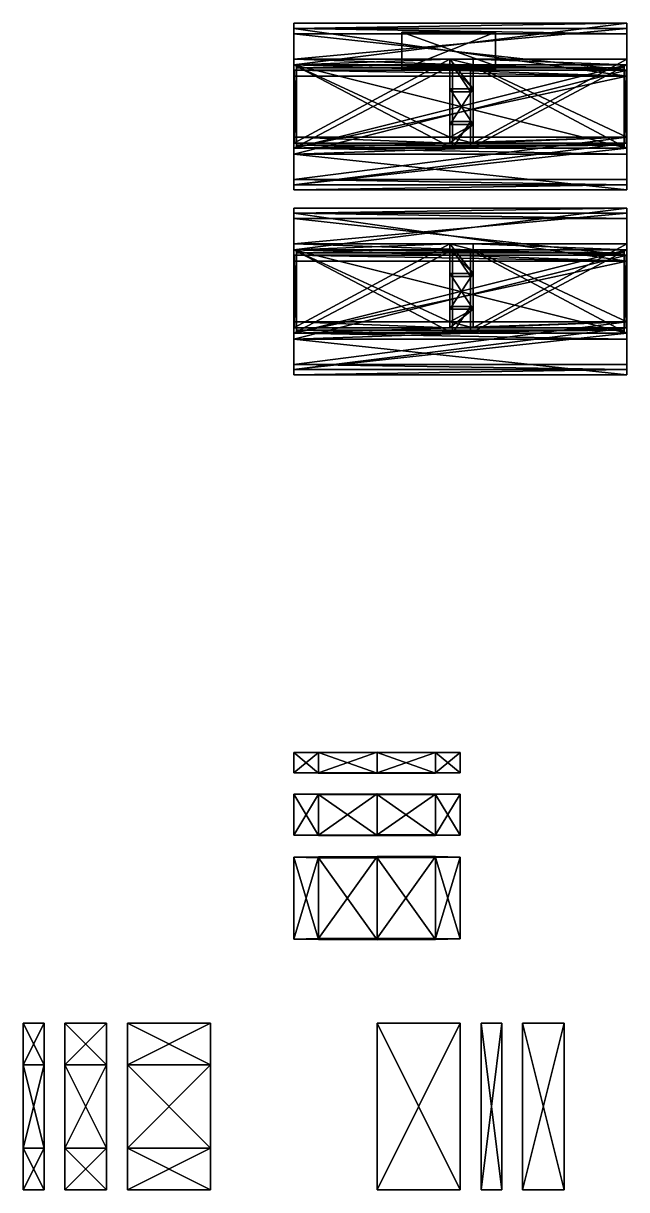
# Model space of a CAD drawing. Extents: x -768 to 1408, y -2048 to 918.
# Drawn here: x -208 to 256, y -2048 to -1152 of the extents above; entities that cross this region are included whole.
import ezdxf

# ---------------------------------------------------------------- set-up
doc = ezdxf.new("R2010")
doc.units = 0

msp = doc.modelspace()

# ---------------------------------------------------------------- meshes
at = {"layer": 'OBJECT005', "color": 50}
mesh = msp.add_polyface(dxfattribs=at)
corners = [(-128, -2016, 1408), (-128, -2048, 1344), (-128, -2016, 1280), (-128, -1952, 1280), (-128, -1920, 1344), (-128, -1952, 1408), (-64, -1920, 1344), (-64, -1952, 1280), (-64, -2016, 1280), (-64, -2048, 1344), (-64, -2016, 1408), (-64, -1952, 1408)]
mesh.append_faces([[corners[k] for k in face] for face in [(1, 5, 0), (7, 11, 6), (3, 6, 4), (2, 7, 3), (8, 1, 9), (9, 0, 10), (5, 10, 0), (4, 11, 5)]], dxfattribs={"vtx0": -1})
mesh.append_faces([[corners[k] for k in face] for face in [(1, 3, 4), (1, 4, 5), (7, 9, 10), (7, 10, 11)]], dxfattribs={"vtx0": -1, "vtx2": -1})
mesh.append_faces([[corners[k] for k in face] for face in [(1, 2, 3), (7, 8, 9), (3, 7, 6), (2, 8, 7), (8, 2, 1), (9, 1, 0), (5, 11, 10), (4, 6, 11)]], dxfattribs={"vtx2": -1})
at = {"layer": 'OBJECT006', "color": 50}
mesh = msp.add_polyface(dxfattribs=at)
corners = [(109, -1855.040039, 1390), (128, -1855.430054, 1344), (109, -1855.829956, 1298), (64, -1856, 1280), (19, -1855.853394, 1298), (0, -1855.463379, 1344), (19, -1855.063477, 1390), (64, -1854.897217, 1408), (64, -1793.099976, 1279.450317), (109, -1792.939941, 1297.450317), (128, -1792.550049, 1343.441406), (109, -1792.167603, 1389.440063), (64, -1792.025391, 1407.440186), (19, -1792.185425, 1389.440186), (0, -1792.575317, 1343.44519), (19, -1792.957764, 1297.449951)]
mesh.append_faces([[corners[k] for k in face] for face in [(1, 7, 0), (9, 15, 8), (8, 2, 9), (9, 1, 10), (10, 0, 11), (7, 11, 0), (6, 12, 7), (5, 13, 6), (4, 14, 5), (15, 3, 8)]], dxfattribs={"vtx0": -1})
mesh.append_faces([[corners[k] for k in face] for face in [(1, 3, 4), (1, 4, 5), (1, 5, 6), (1, 6, 7), (9, 11, 12), (9, 12, 13), (9, 13, 14), (9, 14, 15)]], dxfattribs={"vtx0": -1, "vtx2": -1})
mesh.append_faces([[corners[k] for k in face] for face in [(1, 2, 3), (9, 10, 11), (8, 3, 2), (9, 2, 1), (10, 1, 0), (7, 12, 11), (6, 13, 12), (5, 14, 13), (4, 15, 14), (15, 4, 3)]], dxfattribs={"vtx2": -1})
at = {"layer": 'OBJECT007', "color": 50}
mesh = msp.add_polyface(dxfattribs=at)
corners = [(128, -1920, 1280), (128, -2048, 1280), (128, -2048, 1408), (128, -1920, 1408), (64, -2048, 1280), (64, -1920, 1280), (64, -1920, 1408), (64, -2048, 1408)]
mesh.append_faces([[corners[k] for k in face] for face in [(1, 3, 0), (5, 7, 4), (6, 2, 7), (4, 0, 5), (5, 3, 6), (1, 7, 2)]], dxfattribs={"vtx0": -1})
mesh.append_faces([[corners[k] for k in face] for face in [(1, 2, 3), (5, 6, 7), (6, 3, 2), (4, 1, 0), (5, 0, 3), (1, 4, 7)]], dxfattribs={"vtx2": -1})
at = {"layer": 'OBJECT008', "color": 50}
mesh = msp.add_polyface(dxfattribs=at)
corners = [(208, -1920, 1280), (208, -2048, 1280), (208, -2048, 1408), (208, -1920, 1408), (176, -2048, 1280), (176, -1920, 1280), (176, -1920, 1408), (176, -2048, 1408)]
mesh.append_faces([[corners[k] for k in face] for face in [(1, 3, 0), (5, 7, 4), (6, 2, 7), (4, 0, 5), (5, 3, 6), (1, 7, 2)]], dxfattribs={"vtx0": -1})
mesh.append_faces([[corners[k] for k in face] for face in [(1, 2, 3), (5, 6, 7), (6, 3, 2), (4, 1, 0), (5, 0, 3), (1, 4, 7)]], dxfattribs={"vtx2": -1})
at = {"layer": 'OBJECT009', "color": 50}
mesh = msp.add_polyface(dxfattribs=at)
corners = [(160, -1920, 1280), (160, -2048, 1280), (160, -2048, 1408), (160, -1920, 1408), (144, -2048, 1280), (144, -1920, 1280), (144, -1920, 1408), (144, -2048, 1408)]
mesh.append_faces([[corners[k] for k in face] for face in [(1, 3, 0), (5, 7, 4), (6, 2, 7), (4, 0, 5), (5, 3, 6), (1, 7, 2)]], dxfattribs={"vtx0": -1})
mesh.append_faces([[corners[k] for k in face] for face in [(1, 2, 3), (5, 6, 7), (6, 3, 2), (4, 1, 0), (5, 0, 3), (1, 4, 7)]], dxfattribs={"vtx2": -1})
at = {"layer": 'OBJECT010', "color": 50}
mesh = msp.add_polyface(dxfattribs=at)
corners = [(-176, -2016, 1408), (-176, -2048, 1344), (-176, -2016, 1280), (-176, -1952, 1280), (-176, -1920, 1344), (-176, -1952, 1408), (-144, -1920, 1344), (-144, -1952, 1280), (-144, -2016, 1280), (-144, -2048, 1344), (-144, -2016, 1408), (-144, -1952, 1408)]
mesh.append_faces([[corners[k] for k in face] for face in [(1, 5, 0), (7, 11, 6), (3, 6, 4), (2, 7, 3), (8, 1, 9), (9, 0, 10), (5, 10, 0), (4, 11, 5)]], dxfattribs={"vtx0": -1})
mesh.append_faces([[corners[k] for k in face] for face in [(1, 3, 4), (1, 4, 5), (7, 9, 10), (7, 10, 11)]], dxfattribs={"vtx0": -1, "vtx2": -1})
mesh.append_faces([[corners[k] for k in face] for face in [(1, 2, 3), (7, 8, 9), (3, 7, 6), (2, 8, 7), (8, 2, 1), (9, 1, 0), (5, 11, 10), (4, 6, 11)]], dxfattribs={"vtx2": -1})
at = {"layer": 'OBJECT011', "color": 50}
mesh = msp.add_polyface(dxfattribs=at)
corners = [(-208, -2016, 1408), (-208, -2048, 1344), (-208, -2016, 1280), (-208, -1952, 1280), (-208, -1920, 1344), (-208, -1952, 1408), (-192, -1920, 1344), (-192, -1952, 1280), (-192, -2016, 1280), (-192, -2048, 1344), (-192, -2016, 1408), (-192, -1952, 1408)]
mesh.append_faces([[corners[k] for k in face] for face in [(1, 5, 0), (7, 11, 6), (3, 6, 4), (2, 7, 3), (8, 1, 9), (9, 0, 10), (5, 10, 0), (4, 11, 5)]], dxfattribs={"vtx0": -1})
mesh.append_faces([[corners[k] for k in face] for face in [(1, 3, 4), (1, 4, 5), (7, 9, 10), (7, 10, 11)]], dxfattribs={"vtx0": -1, "vtx2": -1})
mesh.append_faces([[corners[k] for k in face] for face in [(1, 2, 3), (7, 8, 9), (3, 7, 6), (2, 8, 7), (8, 2, 1), (9, 1, 0), (5, 11, 10), (4, 6, 11)]], dxfattribs={"vtx2": -1})
at = {"layer": 'OBJECT012', "color": 50}
mesh = msp.add_polyface(dxfattribs=at)
corners = [(109, -1775.52002, 1390), (128, -1775.709961, 1344), (109, -1775.920044, 1298), (64, -1776.022217, 1280), (19, -1775.967773, 1298), (0, -1775.777832, 1344), (19, -1775.567749, 1390), (64, -1775.465576, 1408), (64, -1744.539917, 1279.449219), (109, -1744.469849, 1297.447754), (128, -1744.269897, 1343.440552), (109, -1744.061646, 1389.439819), (64, -1743.971924, 1407.439453), (19, -1744.041992, 1389.439209), (0, -1744.241943, 1343.444336), (19, -1744.450195, 1297.449707)]
mesh.append_faces([[corners[k] for k in face] for face in [(1, 7, 0), (9, 15, 8), (2, 8, 3), (9, 1, 10), (10, 0, 11), (7, 11, 0), (6, 12, 7), (5, 13, 6), (4, 14, 5), (3, 15, 4)]], dxfattribs={"vtx0": -1})
mesh.append_faces([[corners[k] for k in face] for face in [(1, 3, 4), (1, 4, 5), (1, 5, 6), (1, 6, 7), (9, 11, 12), (9, 12, 13), (9, 13, 14), (9, 14, 15)]], dxfattribs={"vtx0": -1, "vtx2": -1})
mesh.append_faces([[corners[k] for k in face] for face in [(1, 2, 3), (9, 10, 11), (2, 9, 8), (9, 2, 1), (10, 1, 0), (7, 12, 11), (6, 13, 12), (5, 14, 13), (4, 15, 14), (3, 8, 15)]], dxfattribs={"vtx2": -1})
at = {"layer": 'OBJECT013', "color": 50}
mesh = msp.add_polyface(dxfattribs=at)
corners = [(109, -1727.759888, 1390), (128, -1727.859863, 1344), (109, -1727.959839, 1298), (64, -1728, 1280), (19, -1727.959839, 1298), (0, -1727.859863, 1344), (19, -1727.759888, 1390), (64, -1727.720825, 1408), (64, -1712.27002, 1279.449951), (109, -1712.22998, 1297.449463), (128, -1712.130005, 1343.441284), (109, -1712.030884, 1389.439697), (64, -1712, 1407.439941), (19, -1712.033081, 1389.439819), (0, -1712.133057, 1343.44458), (19, -1712.232178, 1297.449585)]
mesh.append_faces([[corners[k] for k in face] for face in [(1, 7, 0), (9, 15, 8), (8, 2, 9), (9, 1, 10), (10, 0, 11), (7, 11, 0), (6, 12, 7), (5, 13, 6), (4, 14, 5), (15, 3, 8)]], dxfattribs={"vtx0": -1})
mesh.append_faces([[corners[k] for k in face] for face in [(1, 3, 4), (1, 4, 5), (1, 5, 6), (1, 6, 7), (9, 11, 12), (9, 12, 13), (9, 13, 14), (9, 14, 15)]], dxfattribs={"vtx0": -1, "vtx2": -1})
mesh.append_faces([[corners[k] for k in face] for face in [(1, 2, 3), (9, 10, 11), (8, 3, 2), (9, 2, 1), (10, 1, 0), (7, 12, 11), (6, 13, 12), (5, 14, 13), (4, 15, 14), (15, 4, 3)]], dxfattribs={"vtx2": -1})
at = {"layer": 'OBJECT181', "color": 50}
mesh = msp.add_polyface(dxfattribs=at)
corners = [(120, -1371.709961, 395), (120, -1344.289063, 395), (138, -1344.289063, 395), (138, -1371.709961, 395), (120, -1344.289063, 383.528992), (120, -1371.709961, 383.528992), (138, -1371.709961, 383.528992), (138, -1344.289063, 383.528992)]
mesh.append_faces([[corners[k] for k in face] for face in [(1, 3, 0), (5, 7, 4), (4, 0, 5), (6, 2, 7), (7, 1, 4), (5, 3, 6)]], dxfattribs={"vtx0": -1})
mesh.append_faces([[corners[k] for k in face] for face in [(1, 2, 3), (5, 6, 7), (4, 1, 0), (6, 3, 2), (7, 2, 1), (5, 0, 3)]], dxfattribs={"vtx2": -1})
at = {"layer": 'OBJECT182', "color": 50}
mesh = msp.add_polyface(dxfattribs=at)
corners = [(0, -1294, 447.764557), (256, -1294, 447.764557), (256, -1326, 512), (0, -1326, 512), (0, -1334.660034, 512), (256, -1334.660034, 512), (256, -1297.950562, 439.817108), (0, -1297.950562, 439.817108)]
mesh.append_faces([[corners[k] for k in face] for face in [(1, 3, 0), (3, 5, 4), (1, 7, 6), (1, 5, 2), (0, 4, 7), (7, 5, 6)]], dxfattribs={"vtx0": -1})
mesh.append_faces([[corners[k] for k in face] for face in [(1, 2, 3), (3, 2, 5), (1, 0, 7), (1, 6, 5), (0, 3, 4), (7, 4, 5)]], dxfattribs={"vtx2": -1})
at = {"layer": 'OBJECT183', "color": 50}
mesh = msp.add_polyface(dxfattribs=at)
corners = [(256, -1390, 512), (0, -1390, 512), (0, -1334.660034, 512), (256, -1334.660034, 512), (0, -1394.56897, 502.824005), (256, -1394.56897, 502.824005), (256, -1330, 502.824005), (0, -1330, 502.824005)]
mesh.append_faces([[corners[k] for k in face] for face in [(1, 3, 0), (1, 5, 4), (0, 6, 5), (2, 4, 7), (3, 7, 6), (4, 6, 7)]], dxfattribs={"vtx0": -1})
mesh.append_faces([[corners[k] for k in face] for face in [(1, 2, 3), (1, 0, 5), (0, 3, 6), (2, 1, 4), (3, 2, 7), (4, 5, 6)]], dxfattribs={"vtx2": -1})
at = {"layer": 'OBJECT184', "color": 50}
mesh = msp.add_polyface(dxfattribs=at)
corners = [(256, -1394.568115, 502.824005), (256, -1422, 447.763), (0, -1422, 447.763), (0, -1394.568115, 502.824005), (0, -1418.050049, 439.818024), (256, -1418.050049, 439.818024), (256, -1386, 502.824005), (0, -1386, 502.824005)]
mesh.append_faces([[corners[k] for k in face] for face in [(1, 3, 0), (2, 5, 4), (1, 6, 5), (2, 7, 3), (3, 6, 0), (4, 6, 7)]], dxfattribs={"vtx0": -1})
mesh.append_faces([[corners[k] for k in face] for face in [(1, 2, 3), (2, 1, 5), (1, 0, 6), (2, 4, 7), (3, 7, 6), (4, 5, 6)]], dxfattribs={"vtx2": -1})
at = {"layer": 'OBJECT185', "color": 50}
mesh = msp.add_polyface(dxfattribs=at)
corners = [(256, -1418.0448, 439.808533), (256, -1390, 383.527344), (0, -1390, 383.527344), (0, -1418.0448, 439.808533), (0, -1381.339966, 383.528992), (256, -1381.339966, 383.528992), (256, -1414, 447.764984), (0, -1414, 447.764984)]
mesh.append_faces([[corners[k] for k in face] for face in [(1, 3, 0), (2, 5, 4), (1, 6, 5), (3, 4, 7), (0, 7, 6), (5, 7, 4)]], dxfattribs={"vtx0": -1})
mesh.append_faces([[corners[k] for k in face] for face in [(1, 2, 3), (2, 1, 5), (1, 0, 6), (3, 2, 4), (0, 3, 7), (5, 6, 7)]], dxfattribs={"vtx2": -1})
at = {"layer": 'OBJECT186', "color": 50}
mesh = msp.add_polyface(dxfattribs=at)
corners = [(0, -1297.950562, 439.818665), (0, -1321.430542, 392.705994), (256, -1321.430542, 392.705994), (256, -1297.950562, 439.818665), (256, -1302, 447.763672), (256, -1330, 392.705994), (0, -1330, 392.705994), (0, -1302, 447.763672)]
mesh.append_faces([[corners[k] for k in face] for face in [(1, 3, 0), (3, 5, 4), (1, 7, 6), (0, 4, 7), (1, 5, 2), (7, 5, 6)]], dxfattribs={"vtx0": -1})
mesh.append_faces([[corners[k] for k in face] for face in [(1, 2, 3), (3, 2, 5), (1, 0, 7), (0, 3, 4), (1, 6, 5), (7, 4, 5)]], dxfattribs={"vtx2": -1})
at = {"layer": 'OBJECT187', "color": 50}
mesh = msp.add_polyface(dxfattribs=at)
corners = [(0, -1321.430054, 392.705994), (0, -1326, 383.528992), (120, -1326, 383.528992), (120, -1321.430054, 392.705994), (0, -1386, 392.705994), (0, -1381.340942, 383.528992), (120, -1381.3396, 383.528992), (120, -1386, 392.705994)]
mesh.append_faces([[corners[k] for k in face] for face in [(1, 3, 0), (5, 0, 4), (5, 7, 6), (4, 3, 7), (1, 6, 2), (2, 7, 3)]], dxfattribs={"vtx0": -1})
mesh.append_faces([[corners[k] for k in face] for face in [(1, 2, 3), (5, 1, 0), (5, 4, 7), (4, 0, 3), (1, 5, 6), (2, 6, 7)]], dxfattribs={"vtx2": -1})
at = {"layer": 'OBJECT188', "color": 50}
mesh = msp.add_polyface(dxfattribs=at)
corners = [(138, -1326, 383.528992), (256, -1326, 383.528992), (256, -1321.430054, 392.705994), (138, -1321.430054, 392.705994), (256, -1381.340942, 383.528992), (256, -1386, 392.705994), (138, -1381.3396, 383.528992), (138, -1386, 392.705994)]
mesh.append_faces([[corners[k] for k in face] for face in [(1, 3, 0), (1, 5, 2), (4, 7, 5), (2, 7, 3), (0, 4, 1), (6, 3, 7)]], dxfattribs={"vtx0": -1})
mesh.append_faces([[corners[k] for k in face] for face in [(1, 2, 3), (1, 4, 5), (4, 6, 7), (2, 5, 7), (0, 6, 4), (6, 0, 3)]], dxfattribs={"vtx2": -1})
at = {"layer": 'OBJECT189', "color": 50}
mesh = msp.add_polyface(dxfattribs=at)
corners = [(120, -1326, 383.528992), (138, -1326, 383.528992), (138, -1321.429443, 392.707031), (120, -1321.429443, 392.707031), (120, -1344.290039, 392.705994), (138, -1344.290039, 392.705994), (120, -1344.290039, 383.528992), (138, -1344.290039, 383.528992)]
mesh.append_faces([[corners[k] for k in face] for face in [(1, 3, 0), (3, 5, 4), (0, 7, 1), (0, 4, 6), (1, 5, 2), (6, 5, 7)]], dxfattribs={"vtx0": -1})
mesh.append_faces([[corners[k] for k in face] for face in [(1, 2, 3), (3, 2, 5), (0, 6, 7), (0, 3, 4), (1, 7, 5), (6, 4, 5)]], dxfattribs={"vtx2": -1})
at = {"layer": 'OBJECT190', "color": 50}
mesh = msp.add_polyface(dxfattribs=at)
corners = [(138, -1381.3396, 383.528992), (120, -1381.3396, 383.528992), (120, -1386, 392.707031), (138, -1386, 392.707031), (120, -1371.709961, 392.705994), (138, -1371.709961, 392.705994), (120, -1371.709961, 383.528992), (138, -1371.709961, 383.528992)]
mesh.append_faces([[corners[k] for k in face] for face in [(1, 3, 0), (2, 5, 3), (1, 7, 6), (1, 4, 2), (0, 5, 7), (7, 4, 6)]], dxfattribs={"vtx0": -1})
mesh.append_faces([[corners[k] for k in face] for face in [(1, 2, 3), (2, 4, 5), (1, 0, 7), (1, 6, 4), (0, 3, 5), (7, 5, 4)]], dxfattribs={"vtx2": -1})
at = {"layer": 'OBJECT191', "color": 50}
mesh = msp.add_polyface(dxfattribs=at)
corners = [(0, -1326, 356), (0, -1390, 356), (256, -1390, 356), (256, -1326, 356), (0, -1390, 358.294006), (0, -1326, 358.294006), (256, -1326, 358.294006), (256, -1390, 358.294006)]
mesh.append_faces([[corners[k] for k in face] for face in [(1, 3, 0), (1, 5, 4), (3, 7, 6), (0, 6, 5), (2, 4, 7), (5, 7, 4)]], dxfattribs={"vtx0": -1})
mesh.append_faces([[corners[k] for k in face] for face in [(1, 2, 3), (1, 0, 5), (3, 2, 7), (0, 3, 6), (2, 1, 4), (5, 6, 7)]], dxfattribs={"vtx2": -1})
at = {"layer": 'OBJECT192', "color": 50}
mesh = msp.add_polyface(dxfattribs=at)
corners = [(0, -1390, 381.234375), (0, -1390, 358.294006), (0, -1326, 358.294006), (0, -1326, 381.234375), (2, -1326, 358.294006), (2, -1326, 381.234375), (2, -1390, 358.294006), (2, -1390, 381.234375)]
mesh.append_faces([[corners[k] for k in face] for face in [(1, 3, 0), (2, 5, 3), (1, 7, 6), (0, 5, 7), (2, 6, 4), (4, 7, 5)]], dxfattribs={"vtx0": -1})
mesh.append_faces([[corners[k] for k in face] for face in [(1, 2, 3), (2, 4, 5), (1, 0, 7), (0, 3, 5), (2, 1, 6), (4, 6, 7)]], dxfattribs={"vtx2": -1})
at = {"layer": 'OBJECT193', "color": 50}
mesh = msp.add_polyface(dxfattribs=at)
corners = [(256, -1326, 381.234375), (256, -1326, 358.294006), (256, -1390, 358.294006), (256, -1390, 381.234375), (254, -1326, 358.294006), (254, -1326, 381.234375), (254, -1390, 358.294006), (254, -1390, 381.234375)]
mesh.append_faces([[corners[k] for k in face] for face in [(1, 3, 0), (1, 5, 4), (2, 7, 3), (0, 7, 5), (2, 4, 6), (6, 5, 7)]], dxfattribs={"vtx0": -1})
mesh.append_faces([[corners[k] for k in face] for face in [(1, 2, 3), (1, 0, 5), (2, 6, 7), (0, 3, 7), (2, 1, 4), (6, 4, 5)]], dxfattribs={"vtx2": -1})
at = {"layer": 'OBJECT194', "color": 50}
mesh = msp.add_polyface(dxfattribs=at)
corners = [(2, -1326, 358.294006), (254, -1326, 358.294006), (254, -1326, 381.234375), (2, -1326, 381.234375), (2, -1328.290039, 381.234985), (254, -1328.290039, 381.234985), (2, -1328.290039, 358.294006), (254, -1328.290039, 358.294006)]
mesh.append_faces([[corners[k] for k in face] for face in [(1, 3, 0), (3, 5, 4), (0, 7, 1), (0, 4, 6), (1, 5, 2), (6, 5, 7)]], dxfattribs={"vtx0": -1})
mesh.append_faces([[corners[k] for k in face] for face in [(1, 2, 3), (3, 2, 5), (0, 6, 7), (0, 3, 4), (1, 7, 5), (6, 4, 5)]], dxfattribs={"vtx2": -1})
at = {"layer": 'OBJECT195', "color": 50}
mesh = msp.add_polyface(dxfattribs=at)
corners = [(254, -1390, 358.294006), (2, -1390, 358.294006), (2, -1390, 381.234375), (254, -1390, 381.234375), (2, -1387.709961, 381.234985), (254, -1387.709961, 381.234985), (2, -1387.709961, 358.294006), (254, -1387.709961, 358.294006)]
mesh.append_faces([[corners[k] for k in face] for face in [(1, 3, 0), (2, 5, 3), (1, 7, 6), (1, 4, 2), (0, 5, 7), (7, 4, 6)]], dxfattribs={"vtx0": -1})
mesh.append_faces([[corners[k] for k in face] for face in [(1, 2, 3), (2, 4, 5), (1, 0, 7), (1, 6, 4), (0, 3, 5), (7, 5, 4)]], dxfattribs={"vtx2": -1})
at = {"layer": 'OBJECT196', "color": 50}
mesh = msp.add_polyface(dxfattribs=at)
corners = [(122, -1390, 383.528992), (0, -1390, 383.528992), (0, -1326, 383.528992), (122, -1326, 383.528992), (0, -1326, 381.234985), (0, -1390, 381.234985), (122, -1326, 381.234985), (122, -1390, 381.234985)]
mesh.append_faces([[corners[k] for k in face] for face in [(1, 3, 0), (2, 5, 4), (2, 6, 3), (5, 0, 7), (4, 7, 6), (0, 6, 7)]], dxfattribs={"vtx0": -1})
mesh.append_faces([[corners[k] for k in face] for face in [(1, 2, 3), (2, 1, 5), (2, 4, 6), (5, 1, 0), (4, 5, 7), (0, 3, 6)]], dxfattribs={"vtx2": -1})
at = {"layer": 'OBJECT197', "color": 50}
mesh = msp.add_polyface(dxfattribs=at)
corners = [(136, -1326, 383.528992), (256, -1326, 383.528992), (256, -1390, 383.528992), (136, -1390, 383.528992), (256, -1390, 381.234985), (256, -1326, 381.234985), (136, -1326, 381.234985), (136, -1390, 381.234985)]
mesh.append_faces([[corners[k] for k in face] for face in [(1, 3, 0), (2, 5, 4), (5, 0, 6), (2, 7, 3), (4, 6, 7), (0, 7, 6)]], dxfattribs={"vtx0": -1})
mesh.append_faces([[corners[k] for k in face] for face in [(1, 2, 3), (2, 1, 5), (5, 1, 0), (2, 4, 7), (4, 5, 6), (0, 3, 7)]], dxfattribs={"vtx2": -1})
at = {"layer": 'OBJECT198', "color": 50}
mesh = msp.add_polyface(dxfattribs=at)
corners = [(122, -1346.569946, 383.528992), (122, -1326, 383.528992), (136, -1326, 383.528992), (136, -1346.569946, 383.528992), (122, -1326, 381.234985), (136, -1326, 381.234985), (122, -1346.569946, 381.234985), (136, -1346.569946, 381.234985)]
mesh.append_faces([[corners[k] for k in face] for face in [(1, 3, 0), (5, 1, 4), (4, 7, 5), (4, 0, 6), (2, 7, 3), (6, 3, 7)]], dxfattribs={"vtx0": -1})
mesh.append_faces([[corners[k] for k in face] for face in [(1, 2, 3), (5, 2, 1), (4, 6, 7), (4, 1, 0), (2, 5, 7), (6, 0, 3)]], dxfattribs={"vtx2": -1})
at = {"layer": 'OBJECT199', "color": 50}
mesh = msp.add_polyface(dxfattribs=at)
corners = [(136, -1390, 383.528992), (122, -1390, 383.528992), (122, -1369.430054, 383.528992), (136, -1369.430054, 383.528992), (136, -1390, 381.234985), (122, -1390, 381.234985), (122, -1369.430054, 381.234985), (136, -1369.430054, 381.234985)]
mesh.append_faces([[corners[k] for k in face] for face in [(1, 3, 0), (5, 0, 4), (5, 7, 6), (1, 6, 2), (4, 3, 7), (7, 2, 6)]], dxfattribs={"vtx0": -1})
mesh.append_faces([[corners[k] for k in face] for face in [(1, 2, 3), (5, 1, 0), (5, 4, 7), (1, 5, 6), (4, 0, 3), (7, 3, 2)]], dxfattribs={"vtx2": -1})
at = {"layer": 'OBJECT563', "color": 50}
mesh = msp.add_polyface(dxfattribs=at)
corners = [(83, -1187.430054, 507.411987), (83, -1184.640015, 507.411987), (155, -1184.640015, 507.411987), (155, -1187.430054, 507.411987), (83, -1158.859375, 439.736084), (83, -1158.859375, 449.194611), (83, -1187.430054, 391.941071), (155, -1187.430054, 391.941071), (155, -1158.859375, 449.194611), (155, -1158.859375, 439.736084)]
mesh.append_faces([[corners[k] for k in face] for face in [(1, 3, 0), (5, 6, 4), (3, 9, 7), (8, 4, 9), (0, 7, 6), (2, 5, 8), (9, 6, 7)]], dxfattribs={"vtx0": -1})
mesh.append_faces([[corners[k] for k in face] for face in [(5, 0, 6), (3, 8, 9)]], dxfattribs={"vtx0": -1, "vtx2": -1})
mesh.append_faces([[corners[k] for k in face] for face in [(1, 2, 3), (5, 1, 0), (3, 2, 8), (8, 5, 4), (0, 3, 7), (2, 1, 5), (9, 4, 6)]], dxfattribs={"vtx2": -1})
at = {"layer": 'OBJECT564', "color": 50}
mesh = msp.add_polyface(dxfattribs=at)
corners = [(120, -1229.709961, 395), (120, -1202.289063, 395), (138, -1202.289063, 395), (138, -1229.709961, 395), (120, -1202.289063, 383.528992), (120, -1229.709961, 383.528992), (138, -1229.709961, 383.528992), (138, -1202.289063, 383.528992)]
mesh.append_faces([[corners[k] for k in face] for face in [(1, 3, 0), (5, 7, 4), (4, 0, 5), (6, 2, 7), (7, 1, 4), (5, 3, 6)]], dxfattribs={"vtx0": -1})
mesh.append_faces([[corners[k] for k in face] for face in [(1, 2, 3), (5, 6, 7), (4, 1, 0), (6, 3, 2), (7, 2, 1), (5, 0, 3)]], dxfattribs={"vtx2": -1})
at = {"layer": 'OBJECT565', "color": 50}
mesh = msp.add_polyface(dxfattribs=at)
corners = [(0, -1152, 447.764404), (256, -1152, 447.764404), (256, -1184, 512), (0, -1184, 512), (0, -1192.660034, 512), (256, -1192.660034, 512), (256, -1155.949097, 439.816284), (0, -1155.949097, 439.816284)]
mesh.append_faces([[corners[k] for k in face] for face in [(1, 3, 0), (3, 5, 4), (1, 7, 6), (1, 5, 2), (0, 4, 7), (7, 5, 6)]], dxfattribs={"vtx0": -1})
mesh.append_faces([[corners[k] for k in face] for face in [(1, 2, 3), (3, 2, 5), (1, 0, 7), (1, 6, 5), (0, 3, 4), (7, 4, 5)]], dxfattribs={"vtx2": -1})
at = {"layer": 'OBJECT566', "color": 50}
mesh = msp.add_polyface(dxfattribs=at)
corners = [(256, -1248, 512), (0, -1248, 512), (0, -1192.660034, 512), (256, -1192.660034, 512), (0, -1252.569092, 502.824005), (256, -1252.569092, 502.824005), (256, -1188, 502.824005), (0, -1188, 502.824005)]
mesh.append_faces([[corners[k] for k in face] for face in [(1, 3, 0), (1, 5, 4), (0, 6, 5), (2, 4, 7), (3, 7, 6), (4, 6, 7)]], dxfattribs={"vtx0": -1})
mesh.append_faces([[corners[k] for k in face] for face in [(1, 2, 3), (1, 0, 5), (0, 3, 6), (2, 1, 4), (3, 2, 7), (4, 5, 6)]], dxfattribs={"vtx2": -1})
at = {"layer": 'OBJECT567', "color": 50}
mesh = msp.add_polyface(dxfattribs=at)
corners = [(256, -1252.568848, 502.824005), (256, -1280, 447.764587), (0, -1280, 447.764587), (0, -1252.568848, 502.824005), (0, -1276.049561, 439.818054), (256, -1276.049561, 439.818054), (256, -1244, 502.824005), (0, -1244, 502.824005)]
mesh.append_faces([[corners[k] for k in face] for face in [(1, 3, 0), (2, 5, 4), (1, 6, 5), (2, 7, 3), (3, 6, 0), (4, 6, 7)]], dxfattribs={"vtx0": -1})
mesh.append_faces([[corners[k] for k in face] for face in [(1, 2, 3), (2, 1, 5), (1, 0, 6), (2, 4, 7), (3, 7, 6), (4, 5, 6)]], dxfattribs={"vtx2": -1})
at = {"layer": 'OBJECT568', "color": 50}
mesh = msp.add_polyface(dxfattribs=at)
corners = [(256, -1276.050171, 439.816711), (256, -1248, 383.527344), (0, -1248, 383.527344), (0, -1276.050171, 439.816711), (0, -1239.339966, 383.528992), (256, -1239.339966, 383.528992), (256, -1272, 447.764954), (0, -1272, 447.764954)]
mesh.append_faces([[corners[k] for k in face] for face in [(1, 3, 0), (2, 5, 4), (1, 6, 5), (3, 4, 7), (0, 7, 6), (5, 7, 4)]], dxfattribs={"vtx0": -1})
mesh.append_faces([[corners[k] for k in face] for face in [(1, 2, 3), (2, 1, 5), (1, 0, 6), (3, 2, 4), (0, 3, 7), (5, 6, 7)]], dxfattribs={"vtx2": -1})
at = {"layer": 'OBJECT569', "color": 50}
mesh = msp.add_polyface(dxfattribs=at)
corners = [(0, -1155.950195, 439.817566), (0, -1179.429077, 392.705994), (256, -1179.429077, 392.705994), (256, -1155.950195, 439.817566), (256, -1160, 447.764099), (256, -1188, 392.705994), (0, -1188, 392.705994), (0, -1160, 447.764099)]
mesh.append_faces([[corners[k] for k in face] for face in [(1, 3, 0), (3, 5, 4), (1, 7, 6), (0, 4, 7), (1, 5, 2), (7, 5, 6)]], dxfattribs={"vtx0": -1})
mesh.append_faces([[corners[k] for k in face] for face in [(1, 2, 3), (3, 2, 5), (1, 0, 7), (0, 3, 4), (1, 6, 5), (7, 4, 5)]], dxfattribs={"vtx2": -1})
at = {"layer": 'OBJECT570', "color": 50}
mesh = msp.add_polyface(dxfattribs=at)
corners = [(0, -1179.429321, 392.705994), (0, -1184, 383.528992), (120, -1184, 383.528992), (120, -1179.429321, 392.705994), (0, -1244, 392.705994), (0, -1239.340942, 383.528992), (120, -1239.339966, 383.528992), (120, -1244, 392.705994)]
mesh.append_faces([[corners[k] for k in face] for face in [(1, 3, 0), (5, 0, 4), (5, 7, 6), (4, 3, 7), (1, 6, 2), (2, 7, 3)]], dxfattribs={"vtx0": -1})
mesh.append_faces([[corners[k] for k in face] for face in [(1, 2, 3), (5, 1, 0), (5, 4, 7), (4, 0, 3), (1, 5, 6), (2, 6, 7)]], dxfattribs={"vtx2": -1})
at = {"layer": 'OBJECT571', "color": 50}
mesh = msp.add_polyface(dxfattribs=at)
corners = [(138, -1184, 383.528992), (256, -1184, 383.528992), (256, -1179.429321, 392.705994), (138, -1179.429321, 392.705994), (256, -1239.340942, 383.528992), (256, -1244, 392.705994), (138, -1239.339966, 383.528992), (138, -1244, 392.705994)]
mesh.append_faces([[corners[k] for k in face] for face in [(1, 3, 0), (1, 5, 2), (4, 7, 5), (2, 7, 3), (0, 4, 1), (6, 3, 7)]], dxfattribs={"vtx0": -1})
mesh.append_faces([[corners[k] for k in face] for face in [(1, 2, 3), (1, 4, 5), (4, 6, 7), (2, 5, 7), (0, 6, 4), (6, 0, 3)]], dxfattribs={"vtx2": -1})
at = {"layer": 'OBJECT572', "color": 50}
mesh = msp.add_polyface(dxfattribs=at)
corners = [(120, -1184, 383.528992), (138, -1184, 383.528992), (138, -1179.428833, 392.707031), (120, -1179.428833, 392.707031), (120, -1202.290039, 392.705994), (138, -1202.290039, 392.705994), (120, -1202.290039, 383.528992), (138, -1202.290039, 383.528992)]
mesh.append_faces([[corners[k] for k in face] for face in [(1, 3, 0), (3, 5, 4), (0, 7, 1), (0, 4, 6), (1, 5, 2), (6, 5, 7)]], dxfattribs={"vtx0": -1})
mesh.append_faces([[corners[k] for k in face] for face in [(1, 2, 3), (3, 2, 5), (0, 6, 7), (0, 3, 4), (1, 7, 5), (6, 4, 5)]], dxfattribs={"vtx2": -1})
at = {"layer": 'OBJECT573', "color": 50}
mesh = msp.add_polyface(dxfattribs=at)
corners = [(138, -1239.339966, 383.528992), (120, -1239.339966, 383.528992), (120, -1244, 392.707031), (138, -1244, 392.707031), (120, -1229.709961, 392.705994), (138, -1229.709961, 392.705994), (120, -1229.709961, 383.528992), (138, -1229.709961, 383.528992)]
mesh.append_faces([[corners[k] for k in face] for face in [(1, 3, 0), (2, 5, 3), (1, 7, 6), (1, 4, 2), (0, 5, 7), (7, 4, 6)]], dxfattribs={"vtx0": -1})
mesh.append_faces([[corners[k] for k in face] for face in [(1, 2, 3), (2, 4, 5), (1, 0, 7), (1, 6, 4), (0, 3, 5), (7, 5, 4)]], dxfattribs={"vtx2": -1})
at = {"layer": 'OBJECT574', "color": 50}
mesh = msp.add_polyface(dxfattribs=at)
corners = [(0, -1184, 356), (0, -1248, 356), (256, -1248, 356), (256, -1184, 356), (0, -1248, 358.294006), (0, -1184, 358.294006), (256, -1184, 358.294006), (256, -1248, 358.294006)]
mesh.append_faces([[corners[k] for k in face] for face in [(1, 3, 0), (1, 5, 4), (3, 7, 6), (0, 6, 5), (2, 4, 7), (5, 7, 4)]], dxfattribs={"vtx0": -1})
mesh.append_faces([[corners[k] for k in face] for face in [(1, 2, 3), (1, 0, 5), (3, 2, 7), (0, 3, 6), (2, 1, 4), (5, 6, 7)]], dxfattribs={"vtx2": -1})
at = {"layer": 'OBJECT575', "color": 50}
mesh = msp.add_polyface(dxfattribs=at)
corners = [(0, -1248, 381.234375), (0, -1248, 358.294006), (0, -1184, 358.294006), (0, -1184, 381.234375), (2, -1184, 358.294006), (2, -1184, 381.234375), (2, -1248, 358.294006), (2, -1248, 381.234375)]
mesh.append_faces([[corners[k] for k in face] for face in [(1, 3, 0), (2, 5, 3), (1, 7, 6), (0, 5, 7), (2, 6, 4), (4, 7, 5)]], dxfattribs={"vtx0": -1})
mesh.append_faces([[corners[k] for k in face] for face in [(1, 2, 3), (2, 4, 5), (1, 0, 7), (0, 3, 5), (2, 1, 6), (4, 6, 7)]], dxfattribs={"vtx2": -1})
at = {"layer": 'OBJECT576', "color": 50}
mesh = msp.add_polyface(dxfattribs=at)
corners = [(256, -1184, 381.234375), (256, -1184, 358.294006), (256, -1248, 358.294006), (256, -1248, 381.234375), (254, -1184, 358.294006), (254, -1184, 381.234375), (254, -1248, 358.294006), (254, -1248, 381.234375)]
mesh.append_faces([[corners[k] for k in face] for face in [(1, 3, 0), (1, 5, 4), (2, 7, 3), (0, 7, 5), (2, 4, 6), (6, 5, 7)]], dxfattribs={"vtx0": -1})
mesh.append_faces([[corners[k] for k in face] for face in [(1, 2, 3), (1, 0, 5), (2, 6, 7), (0, 3, 7), (2, 1, 4), (6, 4, 5)]], dxfattribs={"vtx2": -1})
at = {"layer": 'OBJECT577', "color": 50}
mesh = msp.add_polyface(dxfattribs=at)
corners = [(2, -1184, 358.294006), (254, -1184, 358.294006), (254, -1184, 381.234375), (2, -1184, 381.234375), (2, -1186.290039, 381.234985), (254, -1186.290039, 381.234985), (2, -1186.290039, 358.294006), (254, -1186.290039, 358.294006)]
mesh.append_faces([[corners[k] for k in face] for face in [(1, 3, 0), (3, 5, 4), (0, 7, 1), (0, 4, 6), (1, 5, 2), (6, 5, 7)]], dxfattribs={"vtx0": -1})
mesh.append_faces([[corners[k] for k in face] for face in [(1, 2, 3), (3, 2, 5), (0, 6, 7), (0, 3, 4), (1, 7, 5), (6, 4, 5)]], dxfattribs={"vtx2": -1})
at = {"layer": 'OBJECT578', "color": 50}
mesh = msp.add_polyface(dxfattribs=at)
corners = [(254, -1248, 358.294006), (2, -1248, 358.294006), (2, -1248, 381.234375), (254, -1248, 381.234375), (2, -1245.709961, 381.234985), (254, -1245.709961, 381.234985), (2, -1245.709961, 358.294006), (254, -1245.709961, 358.294006)]
mesh.append_faces([[corners[k] for k in face] for face in [(1, 3, 0), (2, 5, 3), (1, 7, 6), (1, 4, 2), (0, 5, 7), (7, 4, 6)]], dxfattribs={"vtx0": -1})
mesh.append_faces([[corners[k] for k in face] for face in [(1, 2, 3), (2, 4, 5), (1, 0, 7), (1, 6, 4), (0, 3, 5), (7, 5, 4)]], dxfattribs={"vtx2": -1})
at = {"layer": 'OBJECT579', "color": 50}
mesh = msp.add_polyface(dxfattribs=at)
corners = [(122, -1248, 383.528992), (0, -1248, 383.528992), (0, -1184, 383.528992), (122, -1184, 383.528992), (0, -1184, 381.234985), (0, -1248, 381.234985), (122, -1184, 381.234985), (122, -1248, 381.234985)]
mesh.append_faces([[corners[k] for k in face] for face in [(1, 3, 0), (2, 5, 4), (2, 6, 3), (5, 0, 7), (4, 7, 6), (0, 6, 7)]], dxfattribs={"vtx0": -1})
mesh.append_faces([[corners[k] for k in face] for face in [(1, 2, 3), (2, 1, 5), (2, 4, 6), (5, 1, 0), (4, 5, 7), (0, 3, 6)]], dxfattribs={"vtx2": -1})
at = {"layer": 'OBJECT580', "color": 50}
mesh = msp.add_polyface(dxfattribs=at)
corners = [(136, -1184, 383.528992), (256, -1184, 383.528992), (256, -1248, 383.528992), (136, -1248, 383.528992), (256, -1248, 381.234985), (256, -1184, 381.234985), (136, -1184, 381.234985), (136, -1248, 381.234985)]
mesh.append_faces([[corners[k] for k in face] for face in [(1, 3, 0), (2, 5, 4), (5, 0, 6), (2, 7, 3), (4, 6, 7), (0, 7, 6)]], dxfattribs={"vtx0": -1})
mesh.append_faces([[corners[k] for k in face] for face in [(1, 2, 3), (2, 1, 5), (5, 1, 0), (2, 4, 7), (4, 5, 6), (0, 3, 7)]], dxfattribs={"vtx2": -1})
at = {"layer": 'OBJECT581', "color": 50}
mesh = msp.add_polyface(dxfattribs=at)
corners = [(122, -1204.569946, 383.528992), (122, -1184, 383.528992), (136, -1184, 383.528992), (136, -1204.569946, 383.528992), (122, -1184, 381.234985), (136, -1184, 381.234985), (122, -1204.569946, 381.234985), (136, -1204.569946, 381.234985)]
mesh.append_faces([[corners[k] for k in face] for face in [(1, 3, 0), (5, 1, 4), (4, 7, 5), (4, 0, 6), (2, 7, 3), (6, 3, 7)]], dxfattribs={"vtx0": -1})
mesh.append_faces([[corners[k] for k in face] for face in [(1, 2, 3), (5, 2, 1), (4, 6, 7), (4, 1, 0), (2, 5, 7), (6, 0, 3)]], dxfattribs={"vtx2": -1})
at = {"layer": 'OBJECT582', "color": 50}
mesh = msp.add_polyface(dxfattribs=at)
corners = [(136, -1248, 383.528992), (122, -1248, 383.528992), (122, -1227.430054, 383.528992), (136, -1227.430054, 383.528992), (136, -1248, 381.234985), (122, -1248, 381.234985), (122, -1227.430054, 381.234985), (136, -1227.430054, 381.234985)]
mesh.append_faces([[corners[k] for k in face] for face in [(1, 3, 0), (5, 0, 4), (5, 7, 6), (1, 6, 2), (4, 3, 7), (7, 2, 6)]], dxfattribs={"vtx0": -1})
mesh.append_faces([[corners[k] for k in face] for face in [(1, 2, 3), (5, 1, 0), (5, 4, 7), (1, 5, 6), (4, 0, 3), (7, 3, 2)]], dxfattribs={"vtx2": -1})

doc.saveas('drawing.dxf')
